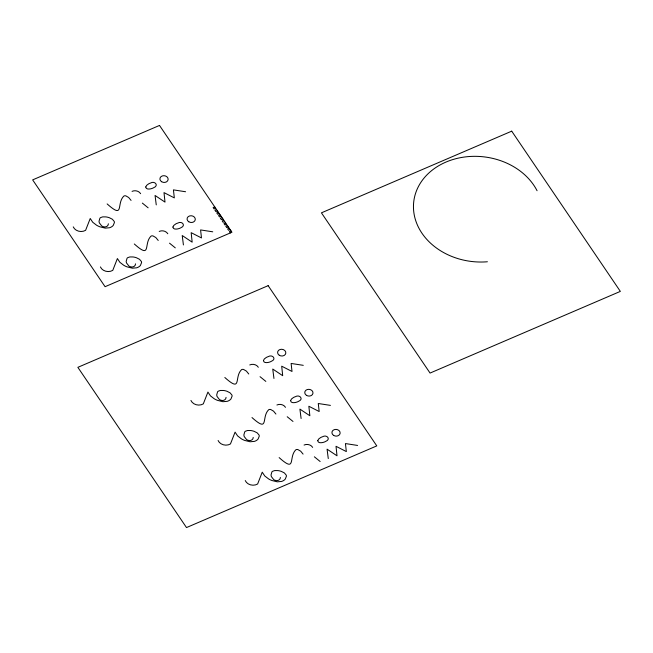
<?xml version="1.0" encoding="UTF-8"?>
<svg xmlns="http://www.w3.org/2000/svg" width="653" height="653" viewBox="0 0 653 653"><rect width="100%" height="100%" fill="white"/><g stroke="black" fill="none" stroke-linecap="round" stroke-linejoin="round"><path stroke-width="0.98" d="M108.365 223.775C108.39 226.42 105.329 227.546 103.174 226.624A5.485 4.481 6.7 0 1 101.721 225.938L99.387 222.942A9.134 7.452 6.7 0 1 99.036 221.228L99.909 218.192A3.91 3.192 6.7 0 1 100.644 217.571L102.701 216.878L105.868 216.902A13.942 11.379 6.7 0 1 109.337 217.718L112.365 219.237L114.193 221.4A4.555 3.714 6.7 0 1 114.422 222.502L113.263 225.399A8.252 6.734 6.7 0 1 109.516 227.75L105.239 228.126L99.852 226.795A20.325 16.586 6.7 0 1 96.562 225.212L92.742 222.265L90.228 218.494L85.608 230.313A7.95 6.489 6.7 0 1 73.25 226.869M135.53 263.828C135.546 266.473 132.486 267.608 130.331 266.677A5.485 4.481 6.7 0 1 128.878 266L126.551 263.004A9.134 7.452 6.7 0 1 126.192 261.282L127.066 258.245A3.91 3.192 6.7 0 1 127.808 257.625L129.857 256.939L133.032 256.956A13.942 11.379 6.7 0 1 136.501 257.772L139.522 259.298L141.35 261.453A4.555 3.714 6.7 0 1 141.579 262.555L140.428 265.453A8.252 6.734 6.7 0 1 136.673 267.812L132.396 268.179L127.008 266.857A20.325 16.586 6.7 0 1 123.719 265.265L119.899 262.326L117.393 258.547L112.773 270.366A7.95 6.489 6.7 0 1 100.407 266.922M226.06 397.351C226.077 399.995 223.016 401.13 220.861 400.199A5.485 4.481 6.7 0 1 219.408 399.522L217.082 396.526A9.134 7.452 6.7 0 1 216.723 394.812L217.596 391.767A3.91 3.192 6.7 0 1 218.339 391.155L220.388 390.461L223.563 390.478A13.942 11.379 6.7 0 1 227.032 391.294L230.052 392.82L231.88 394.975A4.555 3.714 6.7 0 1 232.109 396.077L230.958 398.975A8.252 6.734 6.7 0 1 227.211 401.334L222.926 401.701L217.547 400.379A20.325 16.586 6.7 0 1 214.257 398.787L210.437 395.849L207.923 392.069L203.303 403.889A7.95 6.489 6.7 0 1 190.937 400.444M253.217 437.412C253.242 440.057 250.181 441.183 248.026 440.261A5.485 4.481 6.7 0 1 246.573 439.575L244.238 436.579A9.134 7.452 6.7 0 1 243.887 434.865L244.761 431.829A3.91 3.192 6.7 0 1 245.495 431.209L247.544 430.515L250.719 430.539A13.942 11.379 6.7 0 1 254.188 431.355L257.209 432.874L259.037 435.029A4.555 3.714 6.7 0 1 259.274 436.139L258.115 439.028A8.252 6.734 6.7 0 1 254.368 441.387L250.091 441.763L244.704 440.432A20.325 16.586 6.7 0 1 241.414 438.849L237.594 435.902L235.08 432.131L230.46 443.95A7.95 6.489 6.7 0 1 218.102 440.506M280.374 477.465C280.398 480.11 277.337 481.237 275.182 480.314A5.485 4.481 6.7 0 1 273.729 479.637L271.403 476.641A9.134 7.452 6.7 0 1 271.044 474.919L271.917 471.882A3.91 3.192 6.7 0 1 272.66 471.262L274.709 470.576L277.884 470.593A13.942 11.379 6.7 0 1 281.353 471.409L284.373 472.935L286.202 475.09A4.555 3.714 6.7 0 1 286.43 476.192L285.271 479.09A8.252 6.734 6.7 0 1 281.525 481.449L277.247 481.816L271.86 480.494A20.325 16.586 6.7 0 1 268.571 478.902L264.751 475.964L262.245 472.184L257.625 484.004A7.95 6.489 6.7 0 1 245.259 480.559M214.731 206.887L213.139 207.564L214.045 208.903L215.637 208.217M216.543 209.556L214.951 210.233L215.857 211.572L217.441 210.895M218.347 212.225L216.763 212.911L217.669 214.241L219.253 213.564M220.159 214.894L218.575 215.58L219.481 216.91L221.065 216.233M221.971 217.563L220.388 218.249L221.294 219.579L222.877 218.902M223.783 220.241L222.2 220.918L223.097 222.257L224.689 221.571M225.595 222.91L224.003 223.587L224.91 224.926L226.501 224.24M227.399 225.579L225.816 226.256L226.722 227.595L228.305 226.918M229.211 228.248L227.628 228.925L228.534 230.264L230.117 229.587M231.023 230.917L229.44 231.603L230.346 232.933M185.583 191.745L173.429 189.876L174.327 197.892L164.001 192.611L165.005 202.112L155.055 195.467L156.255 204.879M212.739 231.807L200.585 229.929L201.483 237.945L191.166 232.664L192.162 242.165L182.22 235.521L183.42 244.94M303.27 365.329L291.116 363.452L292.013 371.467L281.696 366.186L282.692 375.687L272.75 369.043L273.95 378.462M330.434 405.382L318.272 403.513L319.178 411.529L308.853 406.248L309.857 415.749L299.907 409.105L301.106 418.516M357.591 445.444L345.437 443.567L346.335 451.582L336.017 446.301L337.013 455.802L327.071 449.158L328.271 458.577M142.354 203.099L148.141 207.817M169.511 243.161L175.298 247.879M260.041 376.683L265.836 381.401M287.206 416.736L292.993 421.454M314.362 456.798L320.15 461.516M107.141 203.924C124.78 219.71 116.03 203.205 124.013 195.957A2.89 2.359 6.7 0 1 125.841 195.859L128.69 197.508L131.065 200.414M134.298 243.977C151.945 259.763 143.187 243.259 151.178 236.011A2.89 2.359 6.7 0 1 152.998 235.921L155.847 237.561L158.23 240.475M224.828 377.499C242.475 393.286 233.717 376.781 241.708 369.533A2.89 2.359 6.7 0 1 243.528 369.443L246.385 371.084L248.76 373.998M251.993 417.561C269.632 433.347 260.882 416.843 268.865 409.594A2.89 2.359 6.7 0 1 270.693 409.496L273.542 411.145L275.917 414.051M279.149 457.614C296.797 473.401 288.038 456.896 296.029 449.648A2.89 2.359 6.7 0 1 297.85 449.558L300.698 451.199L303.082 454.113M487.399 261.763A64.541 52.673 6.7 0 1 415.21 218.984A64.541 52.673 6.7 0 1 457.663 158.263A64.541 52.673 6.7 0 1 537.068 190.733M159.226 231.423A6.032 4.922 6.7 0 1 167.797 233.75M132.061 191.362A6.032 4.922 6.7 0 1 140.632 193.688M249.756 364.945A6.032 4.922 6.7 0 1 258.327 367.272M276.913 404.999A6.032 4.922 6.7 0 1 285.483 407.325M304.078 445.052A6.032 4.922 6.7 0 1 312.648 447.387M145.758 186.987C145.954 189.754 149.912 189.158 151.749 188.537A10.685 8.718 6.7 0 0 153.61 187.738C159.275 185.615 154.704 180.399 150.459 183.085A10.685 8.718 6.7 0 0 148.598 183.885L146.631 185.362L145.758 186.987M172.914 227.04C173.118 229.807 177.069 229.211 178.914 228.599A10.685 8.718 6.7 0 0 180.775 227.799C186.431 225.677 181.861 220.461 177.616 223.146A10.685 8.718 6.7 0 0 175.755 223.946L173.788 225.416L172.914 227.04M263.445 360.562C263.649 363.329 267.599 362.733 269.444 362.121A10.685 8.718 6.7 0 0 271.305 361.321C276.962 359.199 272.391 353.983 268.146 356.669A10.685 8.718 6.7 0 0 266.285 357.469L264.326 358.938L263.445 360.562M290.601 400.624C290.805 403.391 294.764 402.795 296.601 402.175A10.685 8.718 6.7 0 0 298.462 401.375C304.127 399.252 299.556 394.037 295.311 396.722A10.685 8.718 6.7 0 0 293.45 397.522L291.483 398.999L290.601 400.624M317.766 440.677C317.97 443.444 321.921 442.848 323.757 442.236A10.685 8.718 6.7 0 0 325.627 441.436C331.283 439.314 326.712 434.09 322.468 436.784A10.685 8.718 6.7 0 0 320.607 437.583L318.64 439.053L317.766 440.677M159.503 125.433L32.65 179.885L105.076 286.7L231.929 232.256L159.503 125.433M511.715 131.163L321.431 212.837L430.066 373.067L620.35 291.393L511.715 131.163M268.146 285.663L77.862 367.337L186.497 527.567L376.781 445.893L268.146 285.663M188.782 221.767A4.122 3.363 6.7 0 0 195.28 219.62A4.122 3.363 6.7 0 0 189.492 215.98A4.122 3.363 6.7 0 0 188.782 221.767M161.618 181.714A4.122 3.363 6.7 0 0 168.123 179.567A4.122 3.363 6.7 0 0 162.336 175.926A4.122 3.363 6.7 0 0 161.618 181.714M279.313 355.289A4.122 3.363 6.7 0 0 285.81 353.142A4.122 3.363 6.7 0 0 280.023 349.502A4.122 3.363 6.7 0 0 279.313 355.289M306.469 395.351A4.122 3.363 6.7 0 0 312.975 393.204A4.122 3.363 6.7 0 0 307.188 389.563A4.122 3.363 6.7 0 0 306.469 395.351M333.634 435.404A4.122 3.363 6.7 0 0 340.131 433.257A4.122 3.363 6.7 0 0 334.344 429.617A4.122 3.363 6.7 0 0 333.634 435.404"/></g></svg>
